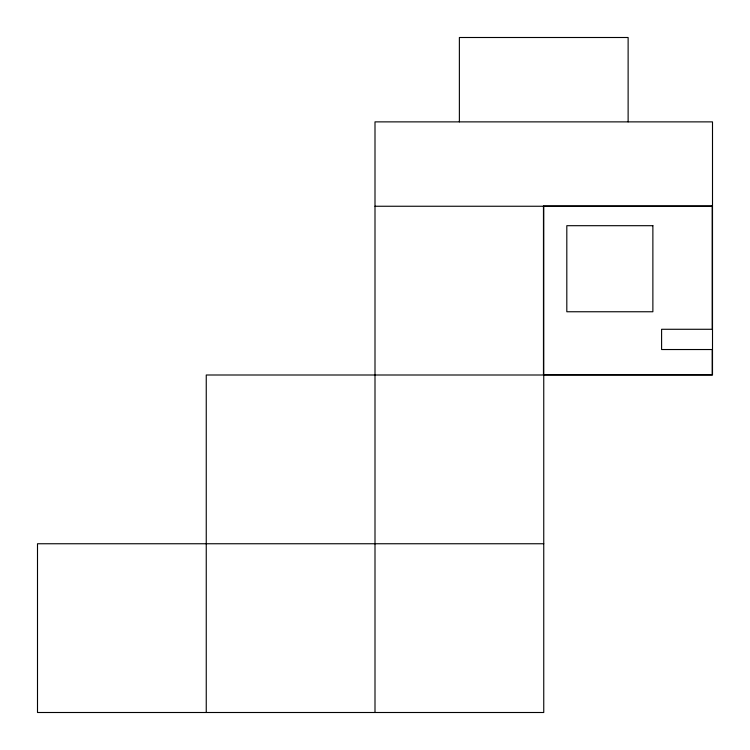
<?xml version="1.0" encoding="UTF-8"?>
<svg xmlns="http://www.w3.org/2000/svg" width="750" height="750" viewBox="0 0 750 750"><rect width="100%" height="100%" fill="white"/><g stroke="black" fill="none" stroke-linecap="round" stroke-linejoin="round"><path stroke-width="1.12" d="M375 206.25L712.5 206.25M543.75 543.75L37.5 543.75L37.5 712.5L543.75 712.5L543.75 206.25M628.125 121.875L628.125 37.5L459.375 37.5L459.375 121.875M375 712.5L375 121.875L712.5 121.875L712.5 375L206.25 375L206.25 712.5M712.219 206.006L543.469 206.006L543.469 374.756L712.219 374.756L712.219 349.528L661.594 349.528L661.594 329.278L712.219 329.278L712.219 206.006M652.875 225.694L566.812 225.694L566.812 311.756L652.875 311.756L652.875 225.694"/></g></svg>
